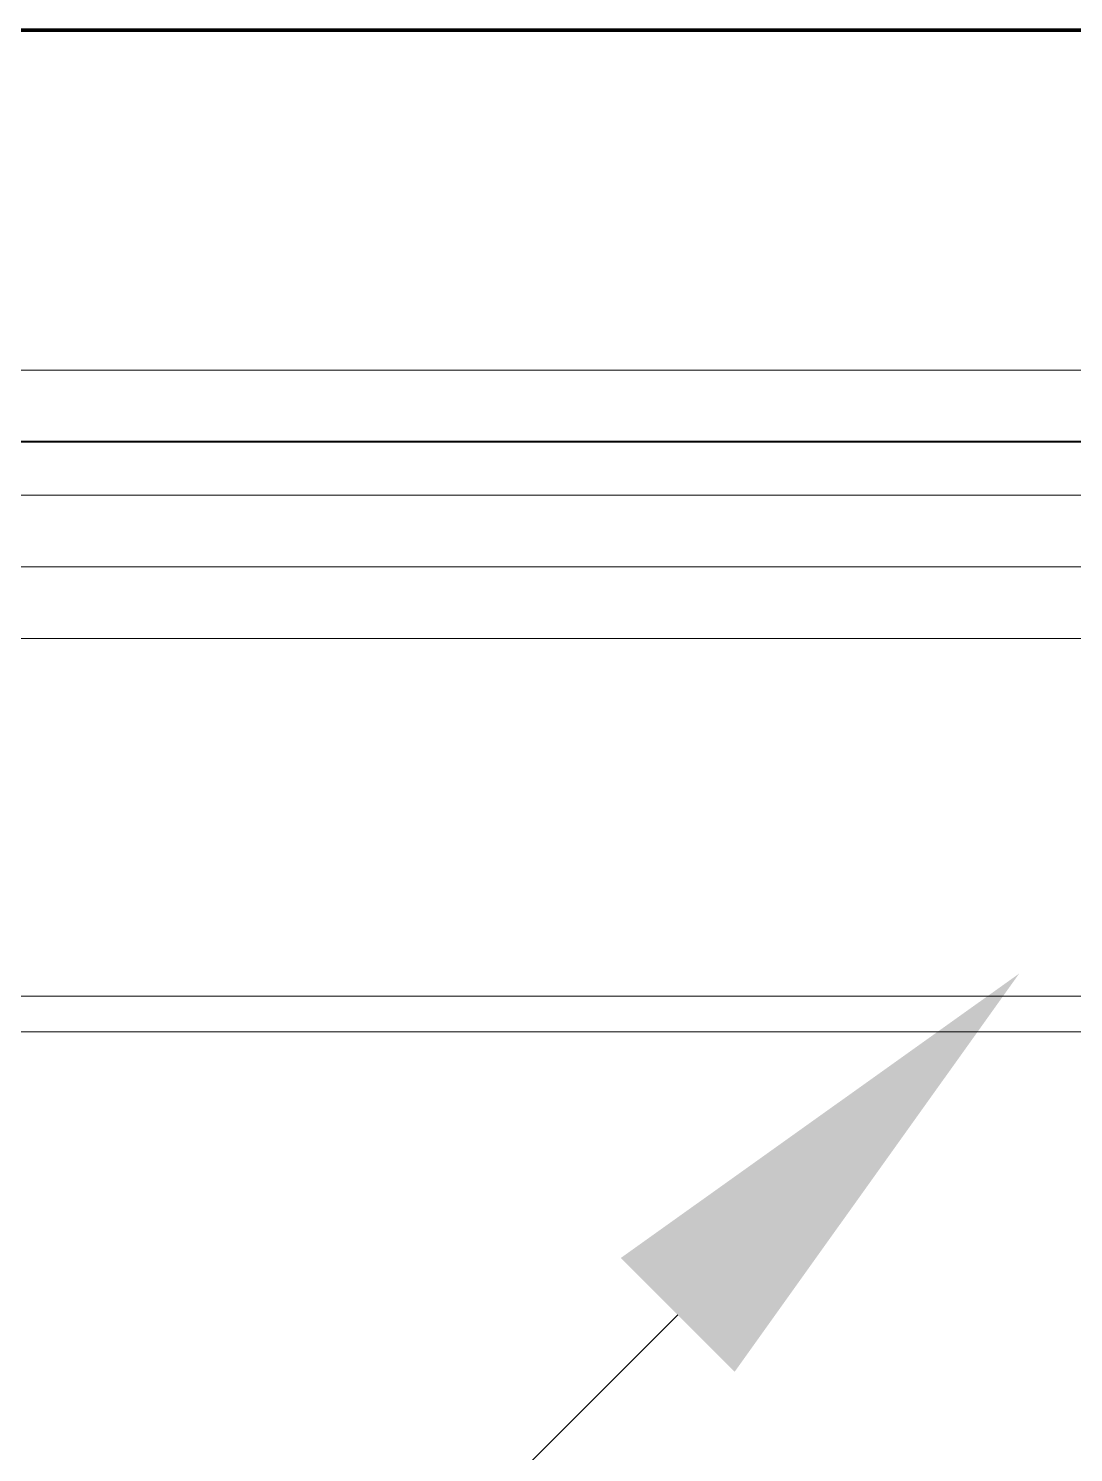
# Model space of a CAD drawing. Extents: x -2050 to 29725, y -1777 to 6820.
# Drawn here: x 14101.4 to 14159.8, y 2779.5 to 2859.1 of the extents above; entities that cross this region are included whole.
import ezdxf

# ---------------------------------------------------------------- set-up
doc = ezdxf.new("R2010")
doc.units = 0
doc.header["$LTSCALE"] = 25
doc.header["$MEASUREMENT"] = 0
doc.layers.get('0').update_dxf_attribs({"color": 9, "lineweight": 9})
for name, color, linetype, lineweight in [('00', 9, 'Continuous', 9), ('06D', 9, 'Continuous', 9), ('10', 9, 'Continuous', 9), ('14', 9, 'Continuous', 9), ('33', 9, 'BATTING', 9), ('40B', 9, 'Continuous', 9), ('E-AŞAĞIDAN GELEN HAT', 7, 'Continuous', 30)]:
    doc.layers.add(name, color=color, linetype=linetype, lineweight=lineweight)
doc.linetypes.add('BATTING', pattern='A,0.0001,-0.1,[134,ltypeshp.shx,S=0.1,R=0,X=-0.1,Y=0],-0.2,[134,ltypeshp.shx,S=0.1,R=180,X=0.1,Y=0],-0.1', length=0.4001)

# ---------------------------------------------------------------- blocks, each defined once
blk = doc.blocks.new('p-2. kat planı')
at = {"layer": '00'}
blk.add_lwpolyline([(14050, 2825), (14050, 2825), (14050, 2825), (14472.5, 2825), (14472.5, 2805), (14050, 2805)], close=True, dxfattribs=at)
at = {"layer": '06D'}
for points in [[(14048.834, 2840), (14675, 2840)], [(14675, 2825), (14675, 2833), (14050, 2833), (14050, 2825)]]:
    blk.add_lwpolyline(points, dxfattribs=at)
at = {"layer": '10'}
for points, const_width in [([(13018.5, 1124.327), (13018.5, 2859), (16706.5, 2859), (16706.5, 2206.394)], 0.2), ([(13018.5, 1124.327), (13018.5, 2859), (16706.5, 2859), (16706.5, 2206.394)], 0.2), ([(14043.188, 2836), (14681.812, 2836)], 0.1)]:
    blk.add_lwpolyline(points, dxfattribs=dict(at, const_width=const_width))
at = {"layer": '14'}
blk.add_lwpolyline([(14048, 2820.225), (14048, 2803), (14470.5, 2803), (14470.5, 2447)], dxfattribs=at)
at = {"layer": '33', "ltscale": 0.4}
blk.add_lwpolyline([(14050, 2829), (14675, 2829)], dxfattribs=at)
at = {"layer": '40B'}
blk.add_lwpolyline([(13052.5, 1837.5), (13052.5, 1065.503), (13054.425, 1065.503, -0.152186), (16671.447, 2158.211), (16671.447, 2226.094), (16672.5, 2226.094), (16672.5, 2372.5), (15945, 2372.5), (15945, 2365), (14187.5, 2363), (14187.5, 2825), (13845, 2825), (13845, 1845), (13845, 1837.5)], format="xyb", close=True, dxfattribs=at)

msp = doc.modelspace()

# ---------------------------------------------------------------- linework, layer by layer
at = {"layer": 'E-AŞAĞIDAN GELEN HAT', "color": 3, "linetype": 'Continuous'}
msp.add_line((14137.68, 2787.174), (14112.956, 2762.466), dxfattribs=at)
msp.add_solid([(14134.499, 2790.357), (14140.861, 2783.991), (14156.778, 2806.259)], dxfattribs=at)

# ---------------------------------------------------------------- block references
msp.add_blockref('p-2. kat planı', (0, 0))

doc.saveas('drawing.dxf')
